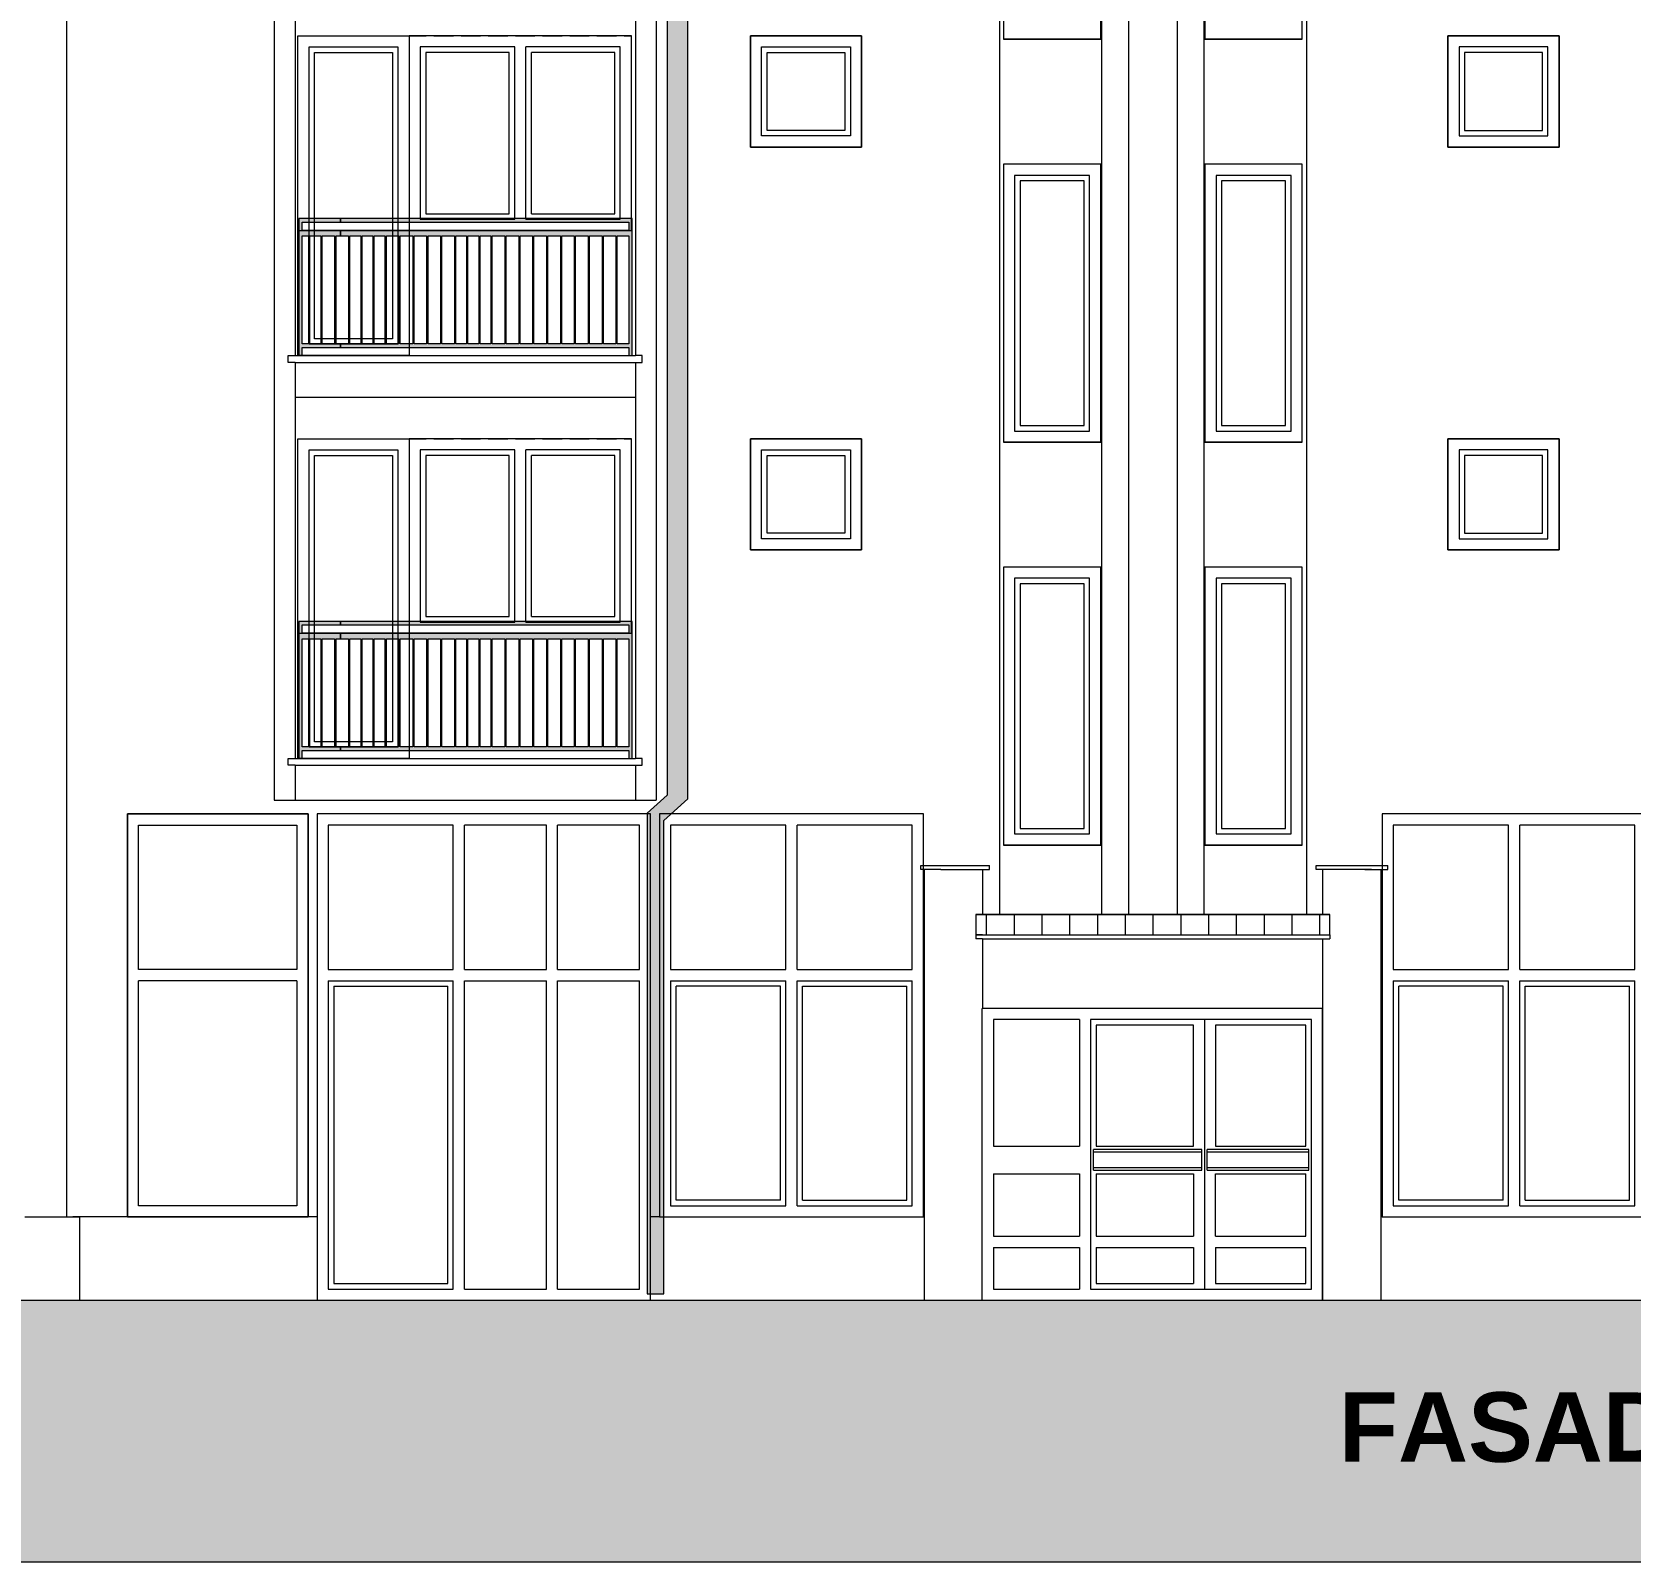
# Model space of a CAD drawing. Header units: millimetres. Extents: x 2791058 to 2855058, y -67651 to -18651.
# Drawn here: x 2820382 to 2831886, y -41406 to -30394 of the extents above; entities that cross this region are included whole.
import ezdxf

# ---------------------------------------------------------------- set-up
doc = ezdxf.new("R2010")
doc.units = ezdxf.units.MM
doc.header["$MEASUREMENT"] = 0
doc.linetypes.add('Hidden Line', pattern=[195.611112, 141.111112, -54.5])
for name, color, linetype, lineweight in [('2D Drafting - General_Pen_No__1', 7, 'Continuous', 0), ('Annotation - Text_Pen_No__1', 7, 'Continuous', 0), ('Exterior walls_Pen_No__1', 7, 'Continuous', 0), ('Lines_Pen_No__20', 1, 'Continuous', 0), ('Lines_Pen_No__60', 230, 'Continuous', 0), ('Shell - Roof_Pen_No__20', 1, 'Continuous', 0), ('Shell - Roof_Pen_No__21', 7, 'Continuous', 0), ('Shell - Roof_Pen_No__60', 230, 'Continuous', 0), ('Structural - Bearing_Pen_No__1', 7, 'Continuous', 0)]:
    doc.layers.add(name, color=color, linetype=linetype, lineweight=lineweight)
doc.layers.add('2D Drafting - General_Pen_No__61', color=7, linetype='Continuous', lineweight=0, true_color=0x6a6a6a)
doc.layers.add('Structural - Bearing_Pen_No__61', color=7, linetype='Continuous', lineweight=0, true_color=0x6a6a6a)
doc.layers.add('Exterior walls', color=7, linetype='Continuous')
doc.styles.add('GENERATED_STYLE_3', font='')
doc.styles.get('GENERATED_STYLE_3').set_extended_font_data('Arial', bold=True)

# ---------------------------------------------------------------- blocks, each defined once
blk = doc.blocks.new('Wall_3', base_point=(2825029, -24372))
at = {"layer": 'Exterior walls', "linetype": 'Continuous', "lineweight": 0}
blk.add_hatch(color=255, dxfattribs=at).paths.add_polyline_path([(2824954, -24372), (2824954, -35886), (2825104, -35913), (2825104, -24372)])
at = {"layer": 'Exterior walls_Pen_No__1', "color": 7, "linetype": 'Continuous', "lineweight": 0, "flags": 128}
for points in [[(2824954, -24372), (2824954, -35886)], [(2825104, -24372), (2824954, -24372)], [(2825104, -35913), (2825104, -24372)]]:
    blk.add_lwpolyline(points, dxfattribs=at)
blk = doc.blocks.new('Wall_9', base_point=(2824870, -39476))
at = {"layer": 'Exterior walls', "linetype": 'Continuous', "lineweight": 0}
blk.add_hatch(color=255, dxfattribs=at).paths.add_polyline_path([(2824930, -39476), (2824930, -36069), (2824810, -36016), (2824810, -39476)])
at = {"layer": 'Exterior walls_Pen_No__1', "color": 7, "linetype": 'Continuous', "lineweight": 0, "flags": 128}
for points in [[(2824810, -36016), (2824810, -39476)], [(2824930, -39476), (2824930, -36069)], [(2824810, -39476), (2824930, -39476)]]:
    blk.add_lwpolyline(points, dxfattribs=at)
blk = doc.blocks.new('Wall_10', base_point=(2824870, -36043))
at = {"layer": 'Exterior walls', "linetype": 'Continuous', "lineweight": 0}
blk.add_hatch(color=255, dxfattribs=at).paths.add_polyline_path([(2824930, -36069), (2825104, -35913), (2824954, -35886), (2824810, -36016)])
at = {"layer": 'Exterior walls_Pen_No__1', "color": 7, "linetype": 'Continuous', "lineweight": 0, "flags": 128}
for points in [[(2824954, -35886), (2824810, -36016)], [(2824930, -36069), (2825104, -35913)]]:
    blk.add_lwpolyline(points, dxfattribs=at)

msp = doc.modelspace()

# ---------------------------------------------------------------- hatches: boundary and pattern name
at = {"layer": '2D Drafting - General_Pen_No__61', "linetype": 'Continuous', "lineweight": 0, "true_color": 0x6a6a6a}
msp.add_hatch(color=251, dxfattribs=at).paths.add_polyline_path([(2799992.964, -39522.015), (2840201.628, -39522.015), (2840201.628, -41406.171), (2799992.964, -41406.171)])
at = {"layer": 'Structural - Bearing_Pen_No__1', "linetype": 'Continuous', "lineweight": 0}
h = msp.add_hatch(dxfattribs=at)
h.set_pattern_fill('Soldier_course', style=0, pattern_type=2)
h.set_pattern_definition([(90, (2247653.82, -76424.97), (-200, 0), [])])
h.paths.add_polyline_path([(2829725.754, -36746.464), (2827175.754, -36746.464), (2827175.754, -36892.015), (2827225.754, -36892.015), (2829675.754, -36892.015), (2829725.754, -36892.015)])
at = {"layer": 'Structural - Bearing_Pen_No__61', "linetype": 'Continuous', "lineweight": 0, "true_color": 0x6a6a6a}
h = msp.add_hatch(color=251, dxfattribs=at)
h.paths.add_polyline_path([(2822302.754, -31736.789), (2822302.754, -32722.015), (2822326.754, -32722.015), (2822326.754, -32664.515), (2822602.754, -32664.515), (2822602.754, -32639.515), (2822570.754, -32639.515), (2822570.754, -31862.015), (2822602.754, -31862.015), (2822602.754, -31822.015), (2822326.754, -31822.015), (2822326.754, -31762.015), (2822602.754, -31762.015), (2822602.754, -31736.789), (2822326.754, -31736.789)])
h.paths.add_polyline_path([(2822326.754, -31862.015), (2822373.254, -31862.015), (2822373.254, -32639.515), (2822326.754, -32639.515)], flags=0)
h.paths.add_polyline_path([(2822383.254, -31862.015), (2822460.754, -31862.015), (2822460.753, -32639.515), (2822383.254, -32639.515)], flags=0)
h.paths.add_polyline_path([(2822470.754, -31862.015), (2822560.754, -31862.015), (2822560.754, -32639.515), (2822470.754, -32639.515)], flags=0)
h = msp.add_hatch(color=251, dxfattribs=at)
h.paths.add_polyline_path([(2822602.754, -32664.515), (2824678.754, -32664.515), (2824678.754, -32722.015), (2824702.754, -32722.015), (2824702.754, -31736.789), (2824678.754, -31736.789), (2822602.754, -31736.789), (2822602.754, -31762.015), (2824678.754, -31762.015), (2824678.754, -31822.015), (2822602.754, -31822.015), (2822602.754, -31862.015), (2822660.754, -31862.015), (2822660.754, -32639.515), (2822602.754, -32639.515)])
h.paths.add_polyline_path([(2822670.754, -32639.515), (2822670.754, -31862.015), (2822748.254, -31862.015), (2822748.254, -32639.515)], flags=0)
h.paths.add_polyline_path([(2822835.754, -32639.515), (2822758.254, -32639.515), (2822758.254, -31862.015), (2822835.754, -31862.015)], flags=0)
h.paths.add_polyline_path([(2822845.754, -31862.015), (2822923.254, -31862.015), (2822923.253, -32639.515), (2822845.754, -32639.515)], flags=0)
h.paths.add_polyline_path([(2823023.254, -32639.515), (2822933.254, -32639.515), (2822933.254, -31862.015), (2823023.254, -31862.015)], flags=0)
h.paths.add_polyline_path([(2823033.254, -32639.515), (2823033.254, -31862.015), (2823123.254, -31862.015), (2823123.254, -32639.515)], flags=0)
h.paths.add_polyline_path([(2823133.254, -31862.015), (2823223.254, -31862.015), (2823223.254, -32639.515), (2823133.254, -32639.515)], flags=0)
h.paths.add_polyline_path([(2823233.254, -31862.015), (2823323.254, -31862.015), (2823323.254, -32639.515), (2823233.254, -32639.515)], flags=0)
h.paths.add_polyline_path([(2823333.254, -32639.515), (2823333.254, -31862.015), (2823423.254, -31862.015), (2823423.254, -32639.515)], flags=0)
h.paths.add_polyline_path([(2823510.754, -32639.515), (2823433.254, -32639.515), (2823433.254, -31862.015), (2823510.754, -31862.015)], flags=0)
h.paths.add_polyline_path([(2823520.754, -31862.015), (2823598.254, -31862.015), (2823598.254, -32639.515), (2823520.754, -32639.515)], flags=0)
h.paths.add_polyline_path([(2823608.254, -31862.015), (2823685.754, -31862.015), (2823685.754, -32639.515), (2823608.254, -32639.515)], flags=0)
h.paths.add_polyline_path([(2823695.754, -32639.515), (2823695.754, -31862.015), (2823785.754, -31862.015), (2823785.754, -32639.515)], flags=0)
h.paths.add_polyline_path([(2823885.754, -32639.515), (2823795.754, -32639.515), (2823795.754, -31862.015), (2823885.754, -31862.015)], flags=0)
h.paths.add_polyline_path([(2823985.754, -32639.515), (2823895.754, -32639.515), (2823895.754, -31862.015), (2823985.754, -31862.015)], flags=0)
h.paths.add_polyline_path([(2823995.754, -32639.515), (2823995.754, -31862.015), (2824085.754, -31862.015), (2824085.754, -32639.515)], flags=0)
h.paths.add_polyline_path([(2824095.754, -32639.515), (2824095.754, -31862.015), (2824185.754, -31862.015), (2824185.754, -32639.515)], flags=0)
h.paths.add_polyline_path([(2824195.754, -31862.015), (2824285.754, -31862.015), (2824285.754, -32639.515), (2824195.754, -32639.515)], flags=0)
h.paths.add_polyline_path([(2824295.754, -32639.515), (2824295.754, -31862.015), (2824385.754, -31862.015), (2824385.754, -32639.515)], flags=0)
h.paths.add_polyline_path([(2824395.754, -31862.015), (2824485.754, -31862.015), (2824485.754, -32639.515), (2824395.754, -32639.515)], flags=0)
h.paths.add_polyline_path([(2824495.754, -32639.515), (2824495.754, -31862.015), (2824585.754, -31862.015), (2824585.754, -32639.515)], flags=0)
h.paths.add_polyline_path([(2824595.754, -31862.015), (2824678.754, -31862.015), (2824678.754, -32639.515), (2824595.754, -32639.515)], flags=0)
h = msp.add_hatch(color=251, dxfattribs=at)
h.paths.add_polyline_path([(2822302.754, -34636.789), (2822302.754, -35622.015), (2822326.754, -35622.015), (2822326.754, -35564.515), (2822602.754, -35564.515), (2822602.754, -35539.515), (2822570.754, -35539.515), (2822570.754, -34762.015), (2822602.754, -34762.015), (2822602.754, -34722.015), (2822326.754, -34722.015), (2822326.754, -34662.015), (2822602.754, -34662.015), (2822602.754, -34636.789), (2822326.754, -34636.789)])
h.paths.add_polyline_path([(2822326.754, -34762.015), (2822373.254, -34762.015), (2822373.254, -35539.515), (2822326.754, -35539.515)], flags=0)
h.paths.add_polyline_path([(2822383.254, -34762.015), (2822460.754, -34762.015), (2822460.753, -35539.515), (2822383.254, -35539.515)], flags=0)
h.paths.add_polyline_path([(2822470.754, -34762.015), (2822560.754, -34762.015), (2822560.754, -35539.515), (2822470.754, -35539.515)], flags=0)
h = msp.add_hatch(color=251, dxfattribs=at)
h.paths.add_polyline_path([(2822602.754, -35564.515), (2824678.754, -35564.515), (2824678.754, -35622.015), (2824702.754, -35622.015), (2824702.754, -34636.789), (2824678.754, -34636.789), (2822602.754, -34636.789), (2822602.754, -34662.015), (2824678.754, -34662.015), (2824678.754, -34722.015), (2822602.754, -34722.015), (2822602.754, -34762.015), (2822660.754, -34762.015), (2822660.754, -35539.515), (2822602.754, -35539.515)])
h.paths.add_polyline_path([(2822670.754, -35539.515), (2822670.754, -34762.015), (2822748.254, -34762.015), (2822748.254, -35539.515)], flags=0)
h.paths.add_polyline_path([(2822835.754, -35539.515), (2822758.254, -35539.515), (2822758.254, -34762.015), (2822835.754, -34762.015)], flags=0)
h.paths.add_polyline_path([(2822845.754, -34762.015), (2822923.254, -34762.015), (2822923.253, -35539.515), (2822845.754, -35539.515)], flags=0)
h.paths.add_polyline_path([(2823023.254, -35539.515), (2822933.254, -35539.515), (2822933.254, -34762.015), (2823023.254, -34762.015)], flags=0)
h.paths.add_polyline_path([(2823033.254, -35539.515), (2823033.254, -34762.015), (2823123.254, -34762.015), (2823123.254, -35539.515)], flags=0)
h.paths.add_polyline_path([(2823133.254, -34762.015), (2823223.254, -34762.015), (2823223.254, -35539.515), (2823133.254, -35539.515)], flags=0)
h.paths.add_polyline_path([(2823233.254, -34762.015), (2823323.254, -34762.015), (2823323.254, -35539.515), (2823233.254, -35539.515)], flags=0)
h.paths.add_polyline_path([(2823333.254, -35539.515), (2823333.254, -34762.015), (2823423.254, -34762.015), (2823423.254, -35539.515)], flags=0)
h.paths.add_polyline_path([(2823510.754, -35539.515), (2823433.254, -35539.515), (2823433.254, -34762.015), (2823510.754, -34762.015)], flags=0)
h.paths.add_polyline_path([(2823520.754, -34762.015), (2823598.254, -34762.015), (2823598.254, -35539.515), (2823520.754, -35539.515)], flags=0)
h.paths.add_polyline_path([(2823608.254, -34762.015), (2823685.754, -34762.015), (2823685.754, -35539.515), (2823608.254, -35539.515)], flags=0)
h.paths.add_polyline_path([(2823695.754, -35539.515), (2823695.754, -34762.015), (2823785.754, -34762.015), (2823785.754, -35539.515)], flags=0)
h.paths.add_polyline_path([(2823885.754, -35539.515), (2823795.754, -35539.515), (2823795.754, -34762.015), (2823885.754, -34762.015)], flags=0)
h.paths.add_polyline_path([(2823985.754, -35539.515), (2823895.754, -35539.515), (2823895.754, -34762.015), (2823985.754, -34762.015)], flags=0)
h.paths.add_polyline_path([(2823995.754, -35539.515), (2823995.754, -34762.015), (2824085.754, -34762.015), (2824085.754, -35539.515)], flags=0)
h.paths.add_polyline_path([(2824095.754, -35539.515), (2824095.754, -34762.015), (2824185.754, -34762.015), (2824185.754, -35539.515)], flags=0)
h.paths.add_polyline_path([(2824195.754, -34762.015), (2824285.754, -34762.015), (2824285.754, -35539.515), (2824195.754, -35539.515)], flags=0)
h.paths.add_polyline_path([(2824295.754, -35539.515), (2824295.754, -34762.015), (2824385.754, -34762.015), (2824385.754, -35539.515)], flags=0)
h.paths.add_polyline_path([(2824395.754, -34762.015), (2824485.754, -34762.015), (2824485.754, -35539.515), (2824395.754, -35539.515)], flags=0)
h.paths.add_polyline_path([(2824495.754, -35539.515), (2824495.754, -34762.015), (2824585.754, -34762.015), (2824585.754, -35539.515)], flags=0)
h.paths.add_polyline_path([(2824595.754, -34762.015), (2824678.754, -34762.015), (2824678.754, -35539.515), (2824595.754, -35539.515)], flags=0)

# ---------------------------------------------------------------- linework, layer by layer
at = {"layer": '2D Drafting - General_Pen_No__1', "color": 7, "linetype": 'Continuous', "lineweight": 0, "flags": 128}
msp.add_lwpolyline([(2799992.964, -39522.015), (2840201.628, -39522.015), (2840201.628, -41406.171), (2799992.964, -41406.171)], close=True, dxfattribs=at)
at = {"layer": 'Lines_Pen_No__20', "color": 1, "linetype": 'Hidden Line', "lineweight": 0}
for p, q in [((2822296.929, -30562.015), (2822296.929, -30422.015)), ((2822296.929, -30422.015), (2824696.929, -30422.015)), ((2824696.929, -30562.015), (2824696.929, -30422.015)), ((2825553.397, -30562.015), (2825553.397, -30422.015)), ((2826353.397, -30422.015), (2825553.397, -30422.015)), ((2825553.397, -30562.015), (2825553.397, -30422.015)), ((2826353.397, -30562.015), (2826353.397, -30422.015)), ((2830574.935, -30562.015), (2830574.935, -30422.015)), ((2830574.935, -30422.015), (2831374.935, -30422.015)), ((2831374.935, -30562.015), (2831374.935, -30422.015)), ((2831374.935, -30562.015), (2831374.935, -30422.015)), ((2822296.929, -33462.015), (2822296.929, -33322.015)), ((2822296.929, -33322.015), (2824696.929, -33322.015)), ((2824696.929, -33462.015), (2824696.929, -33322.015)), ((2825553.397, -33462.015), (2825553.397, -33322.015)), ((2826353.397, -33322.015), (2825553.397, -33322.015)), ((2825553.397, -33462.015), (2825553.397, -33322.015)), ((2826353.397, -33462.015), (2826353.397, -33322.015)), ((2830574.935, -33462.015), (2830574.935, -33322.015)), ((2830574.935, -33322.015), (2831374.935, -33322.015)), ((2831374.935, -33462.015), (2831374.935, -33322.015)), ((2831374.935, -33462.015), (2831374.935, -33322.015))]:
    msp.add_line(p, q, dxfattribs=at)
at = {"layer": 'Lines_Pen_No__20', "color": 1, "linetype": 'Continuous', "lineweight": 0}
for p, q in [((2823816.929, -31702.015), (2823816.929, -30542.015)), ((2823856.929, -31742.015), (2823856.929, -30502.015)), ((2823936.929, -31742.015), (2823936.929, -30502.015)), ((2823976.929, -31702.015), (2823976.929, -30542.015)), ((2823816.929, -34602.015), (2823816.929, -33442.015)), ((2823856.929, -34642.015), (2823856.929, -33402.015)), ((2823936.929, -34642.015), (2823936.929, -33402.015)), ((2823976.929, -34602.015), (2823976.929, -33442.015)), ((2825809.295, -37142.015), (2825809.295, -36102.015)), ((2825889.295, -37142.015), (2825889.295, -36102.015)), ((2831011.585, -37142.015), (2831011.585, -36102.015)), ((2831091.585, -37142.015), (2831091.585, -36102.015)), ((2822289.796, -37142.015), (2821149.796, -37142.015)), ((2824979.295, -37142.015), (2825809.295, -37142.015)), ((2825889.295, -37142.015), (2826719.295, -37142.015)), ((2830181.585, -37142.015), (2831011.585, -37142.015)), ((2831091.585, -37142.015), (2831921.585, -37142.015)), ((2822289.796, -37222.015), (2821149.796, -37222.015)), ((2824979.295, -37222.015), (2825809.295, -37222.015)), ((2825769.295, -37262.015), (2825019.295, -37262.015)), ((2825769.295, -38802.015), (2825769.295, -37262.015)), ((2825809.295, -38842.015), (2825809.295, -37222.015)), ((2825889.295, -38842.015), (2825889.295, -37222.015)), ((2825889.295, -37222.015), (2826719.295, -37222.015)), ((2825929.295, -38802.015), (2825929.295, -37262.015)), ((2825929.295, -37262.015), (2826679.295, -37262.015)), ((2830181.585, -37222.015), (2831011.585, -37222.015)), ((2830971.585, -37262.015), (2830221.585, -37262.015)), ((2830971.585, -38802.015), (2830971.585, -37262.015)), ((2831011.585, -38842.015), (2831011.585, -37222.015)), ((2831091.585, -38842.015), (2831091.585, -37222.015)), ((2831091.585, -37222.015), (2831921.585, -37222.015)), ((2831131.585, -38802.015), (2831131.585, -37262.015)), ((2831131.585, -37262.015), (2831881.585, -37262.015)), ((2825769.295, -38802.015), (2825019.295, -38802.015)), ((2825929.295, -38802.015), (2826679.295, -38802.015)), ((2830971.585, -38802.015), (2830221.585, -38802.015)), ((2831131.585, -38802.015), (2831881.585, -38802.015))]:
    msp.add_line(p, q, dxfattribs=at)
for points in [[(2827375.754, -30446.018), (2828075.754, -30446.018), (2828075.754, -28446.018), (2827375.754, -28446.018)], [(2828825.754, -30446.018), (2829525.754, -30446.018), (2829525.754, -28446.018), (2828825.754, -28446.018)], [(2823096.929, -32722.015), (2822296.929, -32722.015), (2822296.929, -30422.015), (2823096.929, -30422.015)], [(2824696.929, -30422.015), (2823096.929, -30422.015), (2823096.929, -31822.015), (2824696.929, -31822.015)], [(2825553.397, -30422.015), (2826353.397, -30422.015), (2826353.397, -31222.015), (2825553.397, -31222.015)], [(2831374.935, -30422.015), (2830574.935, -30422.015), (2830574.935, -31222.015), (2831374.935, -31222.015)], [(2823016.929, -32642.015), (2822376.929, -32642.015), (2822376.929, -30502.015), (2823016.929, -30502.015)], [(2822976.929, -32602.015), (2822416.929, -32602.015), (2822416.929, -30542.015), (2822976.929, -30542.015)], [(2825633.397, -30502.015), (2826273.397, -30502.015), (2826273.397, -31142.015), (2825633.397, -31142.015)], [(2825673.397, -30542.015), (2826233.397, -30542.015), (2826233.397, -31102.015), (2825673.397, -31102.015)], [(2831294.935, -30502.015), (2830654.935, -30502.015), (2830654.935, -31142.015), (2831294.935, -31142.015)], [(2831254.935, -30542.015), (2830694.935, -30542.015), (2830694.935, -31102.015), (2831254.935, -31102.015)], [(2827375.754, -33346.018), (2828075.754, -33346.018), (2828075.754, -31346.018), (2827375.754, -31346.018)], [(2828825.754, -33346.018), (2829525.754, -33346.018), (2829525.754, -31346.018), (2828825.754, -31346.018)], [(2827455.754, -33266.018), (2827995.754, -33266.018), (2827995.754, -31426.018), (2827455.754, -31426.018)], [(2827495.754, -33226.018), (2827955.754, -33226.018), (2827955.754, -31466.018), (2827495.754, -31466.018)], [(2828905.754, -33266.018), (2829445.754, -33266.018), (2829445.754, -31426.018), (2828905.754, -31426.018)], [(2828945.754, -33226.018), (2829405.754, -33226.018), (2829405.754, -31466.018), (2828945.754, -31466.018)], [(2823096.929, -35622.015), (2822296.929, -35622.015), (2822296.929, -33322.015), (2823096.929, -33322.015)], [(2824696.929, -33322.015), (2823096.929, -33322.015), (2823096.929, -34722.015), (2824696.929, -34722.015)], [(2825553.397, -33322.015), (2826353.397, -33322.015), (2826353.397, -34122.015), (2825553.397, -34122.015)], [(2831374.935, -33322.015), (2830574.935, -33322.015), (2830574.935, -34122.015), (2831374.935, -34122.015)], [(2823016.929, -35542.015), (2822376.929, -35542.015), (2822376.929, -33402.015), (2823016.929, -33402.015)], [(2822976.929, -35502.015), (2822416.929, -35502.015), (2822416.929, -33442.015), (2822976.929, -33442.015)], [(2825633.397, -33402.015), (2826273.397, -33402.015), (2826273.397, -34042.015), (2825633.397, -34042.015)], [(2825673.397, -33442.015), (2826233.397, -33442.015), (2826233.397, -34002.015), (2825673.397, -34002.015)], [(2831294.935, -33402.015), (2830654.935, -33402.015), (2830654.935, -34042.015), (2831294.935, -34042.015)], [(2831254.935, -33442.015), (2830694.935, -33442.015), (2830694.935, -34002.015), (2831254.935, -34002.015)], [(2827375.754, -36246.018), (2828075.754, -36246.018), (2828075.754, -34246.018), (2827375.754, -34246.018)], [(2828825.754, -36246.018), (2829525.754, -36246.018), (2829525.754, -34246.018), (2828825.754, -34246.018)], [(2827455.754, -36166.018), (2827995.754, -36166.018), (2827995.754, -34326.018), (2827455.754, -34326.018)], [(2827495.754, -36126.018), (2827955.754, -36126.018), (2827955.754, -34366.018), (2827495.754, -34366.018)], [(2828905.754, -36166.018), (2829445.754, -36166.018), (2829445.754, -34326.018), (2828905.754, -34326.018)], [(2828945.754, -36126.018), (2829405.754, -36126.018), (2829405.754, -34366.018), (2828945.754, -34366.018)], [(2822369.796, -38922.015), (2821069.796, -38922.015), (2821069.796, -36022.015), (2822369.796, -36022.015)], [(2824899.295, -38922.015), (2826799.295, -38922.015), (2826799.295, -36022.015), (2824899.295, -36022.015)], [(2830101.585, -38922.015), (2832001.585, -38922.015), (2832001.585, -36022.015), (2830101.585, -36022.015)]]:
    msp.add_lwpolyline(points, close=True, dxfattribs=at)
for points in [[(2823856.929, -30502.015), (2823176.929, -30502.015), (2823176.929, -31742.015), (2823856.929, -31742.015)], [(2823816.929, -30542.015), (2823216.929, -30542.015), (2823216.929, -31702.015), (2823816.929, -31702.015)], [(2823936.929, -31742.015), (2824616.929, -31742.015), (2824616.929, -30502.015), (2823936.929, -30502.015)], [(2823976.929, -31702.015), (2824576.929, -31702.015), (2824576.929, -30542.015), (2823976.929, -30542.015)], [(2823856.929, -33402.015), (2823176.929, -33402.015), (2823176.929, -34642.015), (2823856.929, -34642.015)], [(2823816.929, -33442.015), (2823216.929, -33442.015), (2823216.929, -34602.015), (2823816.929, -34602.015)], [(2823936.929, -34642.015), (2824616.929, -34642.015), (2824616.929, -33402.015), (2823936.929, -33402.015)], [(2823976.929, -34602.015), (2824576.929, -34602.015), (2824576.929, -33442.015), (2823976.929, -33442.015)], [(2821149.796, -37142.015), (2821149.796, -36102.015), (2822289.796, -36102.015), (2822289.796, -37142.015)], [(2825809.295, -36102.015), (2824979.295, -36102.015), (2824979.295, -37142.015)], [(2826719.295, -37142.015), (2826719.295, -36102.015), (2825889.295, -36102.015)], [(2831011.585, -36102.015), (2830181.585, -36102.015), (2830181.585, -37142.015)], [(2831921.585, -37142.015), (2831921.585, -36102.015), (2831091.585, -36102.015)], [(2822289.796, -37222.015), (2822289.796, -38842.015), (2821149.796, -38842.015), (2821149.796, -37222.015)], [(2824979.295, -37222.015), (2824979.295, -38842.015), (2825809.295, -38842.015)], [(2825019.295, -38802.015), (2825019.295, -37262.015)], [(2825889.295, -38842.015), (2826719.295, -38842.015), (2826719.295, -37222.015)], [(2826679.295, -38802.015), (2826679.295, -37262.015)], [(2830181.585, -37222.015), (2830181.585, -38842.015), (2831011.585, -38842.015)], [(2830221.585, -38802.015), (2830221.585, -37262.015)], [(2831091.585, -38842.015), (2831921.585, -38842.015), (2831921.585, -37222.015)], [(2831881.585, -38802.015), (2831881.585, -37262.015)], [(2825889.295, -38842.015), (2826679.295, -38842.015)], [(2831091.585, -38842.015), (2831881.585, -38842.015)]]:
    msp.add_lwpolyline(points, dxfattribs=at)
at = {"layer": 'Lines_Pen_No__60', "color": 230, "linetype": 'Continuous', "lineweight": 0}
for p, q in [((2823414.841, -37142.015), (2823414.841, -36102.015)), ((2823494.841, -37142.015), (2823494.841, -36102.015)), ((2824084.841, -37142.015), (2824084.841, -36102.015)), ((2824164.841, -37142.015), (2824164.841, -36102.015)), ((2822514.841, -37142.015), (2823414.841, -37142.015)), ((2823494.841, -37142.015), (2824084.841, -37142.015)), ((2824164.841, -37142.015), (2824754.841, -37142.015)), ((2822514.841, -37222.015), (2823414.841, -37222.015)), ((2822554.841, -37262.015), (2823374.841, -37262.015)), ((2823374.841, -39402.015), (2823374.841, -37262.015)), ((2823414.841, -39442.015), (2823414.841, -37222.015)), ((2823494.841, -39442.015), (2823494.841, -37222.015)), ((2823494.841, -37222.015), (2824084.841, -37222.015)), ((2824084.841, -39442.015), (2824084.841, -37222.015)), ((2824164.841, -39442.015), (2824164.841, -37222.015)), ((2824164.841, -37222.015), (2824754.841, -37222.015)), ((2827922.977, -37502.015), (2827922.977, -38412.015)), ((2828002.977, -37502.015), (2828002.977, -39442.015)), ((2828822.977, -37502.015), (2828822.977, -39442.015)), ((2828042.977, -37542.015), (2828042.977, -38412.015)), ((2828742.977, -38412.015), (2828742.977, -37542.015)), ((2828902.977, -37542.015), (2828902.977, -38412.015)), ((2827302.977, -38412.015), (2827922.977, -38412.015)), ((2828042.977, -38412.015), (2828742.977, -38412.015)), ((2828902.977, -38412.015), (2829552.977, -38412.015)), ((2828022.977, -38587.015), (2828022.977, -38437.015)), ((2828802.977, -38437.015), (2828022.977, -38437.015)), ((2828802.977, -38457.015), (2828022.977, -38457.015)), ((2828802.977, -38587.015), (2828802.977, -38437.015)), ((2828842.977, -38587.015), (2828842.977, -38437.015)), ((2829572.977, -38437.015), (2828842.977, -38437.015)), ((2829572.977, -38457.015), (2828842.977, -38457.015)), ((2829572.977, -38587.015), (2829572.977, -38437.015)), ((2827302.977, -38612.015), (2827922.977, -38612.015)), ((2827922.977, -38612.015), (2827922.977, -39062.015)), ((2828022.977, -38567.015), (2828802.977, -38567.015)), ((2828022.977, -38587.015), (2828802.977, -38587.015)), ((2828042.977, -38612.015), (2828742.977, -38612.015)), ((2828042.977, -38612.015), (2828042.977, -39062.015)), ((2828742.977, -38612.015), (2828742.977, -39062.015)), ((2828842.977, -38567.015), (2829572.977, -38567.015)), ((2828842.977, -38587.015), (2829572.977, -38587.015)), ((2828902.977, -38612.015), (2829552.977, -38612.015)), ((2828902.977, -39062.015), (2828902.977, -38612.015)), ((2827302.977, -39062.015), (2827922.977, -39062.015)), ((2828042.977, -39062.015), (2828742.977, -39062.015)), ((2828902.977, -39062.015), (2829552.977, -39062.015)), ((2827302.977, -39142.015), (2827922.977, -39142.015)), ((2827922.977, -39142.015), (2827922.977, -39442.015)), ((2828042.977, -39142.015), (2828742.977, -39142.015)), ((2828042.977, -39142.015), (2828042.977, -39402.015)), ((2828742.977, -39142.015), (2828742.977, -39402.015)), ((2828902.977, -39142.015), (2829552.977, -39142.015)), ((2828902.977, -39142.015), (2828902.977, -39402.015))]:
    msp.add_line(p, q, dxfattribs=at)
msp.add_lwpolyline([(2822434.841, -39522.015), (2824834.841, -39522.015), (2824834.841, -36022.015), (2822434.841, -36022.015)], close=True, dxfattribs=at)
for points in [[(2823414.841, -36102.015), (2822514.841, -36102.015), (2822514.841, -37142.015)], [(2824084.841, -36102.015), (2823494.841, -36102.015)], [(2824754.841, -37142.015), (2824754.841, -36102.015), (2824164.841, -36102.015)], [(2822514.841, -37222.015), (2822514.841, -39442.015), (2823414.841, -39442.015)], [(2822554.841, -37262.015), (2822554.841, -39402.015), (2823374.841, -39402.015)], [(2824164.841, -39442.015), (2824754.841, -39442.015), (2824754.841, -37222.015)], [(2827222.977, -39522.015), (2829672.977, -39522.015), (2829672.977, -37422.015), (2827222.977, -37422.015)], [(2827922.977, -37502.015), (2827302.977, -37502.015), (2827302.977, -38412.015)], [(2828002.977, -39442.015), (2829592.977, -39442.015), (2829592.977, -37502.015), (2828002.977, -37502.015)], [(2828742.977, -37542.015), (2828042.977, -37542.015)], [(2829552.977, -38412.015), (2829552.977, -37542.015), (2828902.977, -37542.015)], [(2827302.977, -38612.015), (2827302.977, -39062.015)], [(2829552.977, -39062.015), (2829552.977, -38612.015)], [(2827302.977, -39142.015), (2827302.977, -39442.015), (2827922.977, -39442.015)], [(2828902.977, -39402.015), (2829552.977, -39402.015), (2829552.977, -39142.015)], [(2823494.841, -39442.015), (2824084.841, -39442.015)], [(2828042.977, -39402.015), (2828742.977, -39402.015)]]:
    msp.add_lwpolyline(points, dxfattribs=at)
at = {"layer": 'Shell - Roof_Pen_No__20', "color": 1, "linetype": 'Continuous', "lineweight": 0}
for p, q in [((2826353.397, -30422.015), (2825553.397, -30422.015)), ((2825553.397, -30422.015), (2825553.397, -31222.015)), ((2826353.397, -31222.015), (2826353.397, -30422.015)), ((2830574.935, -31222.015), (2830574.935, -30422.015)), ((2830574.935, -30422.015), (2831374.935, -30422.015)), ((2831374.935, -30422.015), (2831374.935, -31222.015)), ((2825553.397, -31222.015), (2826353.397, -31222.015)), ((2831374.935, -31222.015), (2830574.935, -31222.015)), ((2826353.397, -33322.015), (2825553.397, -33322.015)), ((2825553.397, -33322.015), (2825553.397, -34122.015)), ((2826353.397, -34122.015), (2826353.397, -33322.015)), ((2830574.935, -34122.015), (2830574.935, -33322.015)), ((2830574.935, -33322.015), (2831374.935, -33322.015)), ((2831374.935, -33322.015), (2831374.935, -34122.015)), ((2825553.397, -34122.015), (2826353.397, -34122.015)), ((2831374.935, -34122.015), (2830574.935, -34122.015))]:
    msp.add_line(p, q, dxfattribs=at)
at = {"layer": 'Shell - Roof_Pen_No__21', "color": 7, "linetype": 'Continuous', "lineweight": 0}
for p, q in [((2820629.682, -24372.015), (2820629.682, -38922.015)), ((2822125.754, -24372.015), (2822125.754, -35922.015)), ((2824875.754, -24372.015), (2824875.754, -35922.015)), ((2827345.754, -24622.015), (2827345.754, -36746.464)), ((2828081.595, -24622.015), (2828081.595, -36746.464)), ((2828275.754, -24622.015), (2828275.754, -36746.464)), ((2828624.911, -24622.015), (2828624.911, -36746.464)), ((2828819.071, -24622.015), (2828819.071, -36746.464)), ((2829555.754, -24622.015), (2829555.754, -36746.464)), ((2827375.754, -28446.018), (2827375.754, -30446.018)), ((2822275.754, -29872.015), (2822275.754, -32722.015)), ((2824725.754, -29872.015), (2824725.754, -32722.015)), ((2826353.397, -30422.015), (2825553.397, -30422.015)), ((2825553.397, -30422.015), (2825553.397, -31222.015)), ((2826353.397, -31222.015), (2826353.397, -30422.015)), ((2828075.754, -30446.018), (2827375.754, -30446.018)), ((2829525.754, -30446.018), (2828825.754, -30446.018)), ((2831374.935, -30422.015), (2830574.935, -30422.015)), ((2830574.935, -30422.015), (2830574.935, -31222.015)), ((2831374.935, -31222.015), (2831374.935, -30422.015)), ((2825553.397, -31222.015), (2826353.397, -31222.015)), ((2830574.935, -31222.015), (2831374.935, -31222.015)), ((2828075.754, -31346.018), (2827375.754, -31346.018)), ((2827375.754, -31346.018), (2827375.754, -33346.018)), ((2829525.754, -31346.018), (2828825.754, -31346.018)), ((2822295.754, -31822.015), (2823895.754, -31822.015)), ((2822225.754, -32772.015), (2822225.754, -32722.015)), ((2822225.754, -32722.015), (2822275.754, -32722.015)), ((2822275.754, -32772.015), (2822225.754, -32772.015)), ((2822275.754, -32722.015), (2824725.754, -32722.015)), ((2822275.754, -32772.015), (2822275.754, -33022.015)), ((2822275.754, -32772.015), (2824725.754, -32772.015)), ((2822275.754, -32772.015), (2822275.754, -35622.015)), ((2824775.754, -32722.015), (2824725.754, -32722.015)), ((2824725.754, -32772.015), (2824725.754, -33022.015)), ((2824725.754, -32772.015), (2824775.754, -32772.015)), ((2824725.754, -32772.015), (2824725.754, -35622.015)), ((2824775.754, -32772.015), (2824775.754, -32722.015)), ((2822275.754, -33022.015), (2824725.754, -33022.015)), ((2826353.397, -33322.015), (2825553.397, -33322.015)), ((2825553.397, -33322.015), (2825553.397, -34122.015)), ((2826353.397, -34122.015), (2826353.397, -33322.015)), ((2828075.754, -33346.018), (2827375.754, -33346.018)), ((2829525.754, -33346.018), (2828825.754, -33346.018)), ((2831374.935, -33322.015), (2830574.935, -33322.015)), ((2830574.935, -33322.015), (2830574.935, -34122.015)), ((2831374.935, -34122.015), (2831374.935, -33322.015)), ((2825553.397, -34122.015), (2826353.397, -34122.015)), ((2830574.935, -34122.015), (2831374.935, -34122.015)), ((2828075.754, -34246.018), (2827375.754, -34246.018)), ((2827375.754, -34246.018), (2827375.754, -36246.018)), ((2829525.754, -34246.018), (2828825.754, -34246.018)), ((2822295.754, -34722.015), (2823895.754, -34722.015)), ((2822225.754, -35672.015), (2822225.754, -35622.015)), ((2822225.754, -35622.015), (2822275.754, -35622.015)), ((2822275.754, -35622.015), (2824725.754, -35622.015)), ((2824775.754, -35622.015), (2824725.754, -35622.015)), ((2824775.754, -35672.015), (2824775.754, -35622.015)), ((2822275.754, -35672.015), (2822225.754, -35672.015)), ((2822275.754, -35672.015), (2822275.754, -35922.015)), ((2822275.754, -35672.015), (2824725.754, -35672.015)), ((2822275.754, -35672.015), (2822275.754, -35922.015)), ((2824725.754, -35672.015), (2824725.754, -35922.015)), ((2824725.754, -35672.015), (2824775.754, -35672.015)), ((2824725.754, -35672.015), (2824725.754, -35922.015)), ((2822125.754, -35922.015), (2824875.754, -35922.015)), ((2822369.796, -36022.015), (2821069.796, -36022.015)), ((2821069.796, -36022.015), (2821069.796, -38922.015)), ((2822369.796, -38922.015), (2822369.796, -36022.015)), ((2828075.754, -36246.018), (2827375.754, -36246.018)), ((2829525.754, -36246.018), (2828825.754, -36246.018)), ((2826779.682, -36422.015), (2826779.682, -36392.015)), ((2826779.682, -36392.015), (2827275.754, -36392.015)), ((2826925.754, -36422.015), (2826779.682, -36422.015)), ((2826805.754, -36422.015), (2826805.754, -39522.015)), ((2826925.754, -36422.015), (2827225.754, -36422.015)), ((2827225.754, -36422.015), (2827225.754, -36746.464)), ((2827225.754, -36422.015), (2827275.754, -36422.015)), ((2827275.754, -36422.015), (2827275.754, -36392.015)), ((2829625.754, -36422.015), (2829625.754, -36392.015)), ((2829625.754, -36392.015), (2830141.992, -36392.015)), ((2829675.754, -36422.015), (2829625.754, -36422.015)), ((2830025.754, -36422.015), (2829672.977, -36422.015)), ((2829672.977, -36422.015), (2829672.977, -36746.464)), ((2829975.754, -36422.015), (2830025.754, -36422.015)), ((2829975.754, -36422.015), (2830141.992, -36422.015)), ((2830092.977, -36422.015), (2830092.977, -39522.015)), ((2830141.992, -36422.015), (2830141.992, -36392.015)), ((2827175.754, -36746.464), (2829725.754, -36746.464)), ((2827175.754, -36746.464), (2827175.754, -36892.015)), ((2829725.754, -36892.015), (2829725.754, -36746.464)), ((2827225.754, -36892.015), (2827175.754, -36892.015)), ((2827175.754, -36892.015), (2827175.754, -36922.015)), ((2827225.754, -36922.015), (2827175.754, -36922.015)), ((2827225.754, -36892.015), (2829675.754, -36892.015)), ((2827225.754, -36922.015), (2829675.754, -36922.015)), ((2827225.754, -36922.015), (2827225.754, -37422.015)), ((2829672.977, -36922.015), (2829672.977, -39522.015)), ((2829675.754, -36892.015), (2829725.754, -36892.015)), ((2829675.754, -36922.015), (2829725.754, -36922.015)), ((2829725.754, -36892.015), (2829725.754, -36922.015)), ((2820330.306, -38922.015), (2820725.754, -38922.015)), ((2821069.796, -38922.015), (2820675.754, -38922.015)), ((2820725.754, -39522.015), (2820725.754, -38922.015)), ((2821069.796, -38922.015), (2822369.796, -38922.015)), ((2822434.841, -38922.015), (2822369.796, -38922.015)), ((2824899.295, -38922.015), (2824834.841, -38922.015)), ((2830101.585, -38922.015), (2830092.977, -38922.015)), ((2805125.754, -39522.015), (2824967.109, -39522.015)), ((2822367.109, -39522.015), (2824967.109, -39522.015)), ((2822467.109, -39522.015), (2836275.754, -39522.015)), ((2827225.754, -39522.015), (2829675.754, -39522.015))]:
    msp.add_line(p, q, dxfattribs=at)
at = {"layer": 'Shell - Roof_Pen_No__60', "color": 230, "linetype": 'Continuous', "lineweight": 0}
msp.add_line((2827222.977, -39522.015), (2827222.977, -37422.015), dxfattribs=at)
at = {"layer": 'Structural - Bearing_Pen_No__1', "color": 7, "linetype": 'Continuous', "lineweight": 0, "flags": 128}
msp.add_lwpolyline([(2829725.754, -36746.464), (2827175.754, -36746.464), (2827175.754, -36892.015), (2827225.754, -36892.015), (2829675.754, -36892.015), (2829725.754, -36892.015)], close=True, dxfattribs=at)
at = {"layer": 'Structural - Bearing_Pen_No__61', "color": 251, "linetype": 'Continuous', "lineweight": 0, "true_color": 0x6a6a6a, "flags": 128}
for points in [[(2822302.754, -31736.789), (2822302.754, -32722.015), (2822326.754, -32722.015), (2822326.754, -32664.515), (2822602.754, -32664.515), (2822602.754, -32639.515), (2822570.754, -32639.515), (2822570.754, -31862.015), (2822602.754, -31862.015), (2822602.754, -31822.015), (2822326.754, -31822.015), (2822326.754, -31762.015), (2822602.754, -31762.015), (2822602.754, -31736.789), (2822326.754, -31736.789)], [(2822602.754, -32664.515), (2824678.754, -32664.515), (2824678.754, -32722.015), (2824702.754, -32722.015), (2824702.754, -31736.789), (2824678.754, -31736.789), (2822602.754, -31736.789), (2822602.754, -31762.015), (2824678.754, -31762.015), (2824678.754, -31822.015), (2822602.754, -31822.015), (2822602.754, -31862.015), (2822660.754, -31862.015), (2822660.754, -32639.515), (2822602.754, -32639.515)], [(2822326.754, -31862.015), (2822373.254, -31862.015), (2822373.254, -32639.515), (2822326.754, -32639.515)], [(2822383.254, -31862.015), (2822460.754, -31862.015), (2822460.753, -32639.515), (2822383.254, -32639.515)], [(2822470.754, -31862.015), (2822560.754, -31862.015), (2822560.754, -32639.515), (2822470.754, -32639.515)], [(2822670.754, -32639.515), (2822670.754, -31862.015), (2822748.254, -31862.015), (2822748.254, -32639.515)], [(2822835.754, -32639.515), (2822758.254, -32639.515), (2822758.254, -31862.015), (2822835.754, -31862.015)], [(2822845.754, -31862.015), (2822923.254, -31862.015), (2822923.253, -32639.515), (2822845.754, -32639.515)], [(2823023.254, -32639.515), (2822933.254, -32639.515), (2822933.254, -31862.015), (2823023.254, -31862.015)], [(2823033.254, -32639.515), (2823033.254, -31862.015), (2823123.254, -31862.015), (2823123.254, -32639.515)], [(2823133.254, -31862.015), (2823223.254, -31862.015), (2823223.254, -32639.515), (2823133.254, -32639.515)], [(2823233.254, -31862.015), (2823323.254, -31862.015), (2823323.254, -32639.515), (2823233.254, -32639.515)], [(2823333.254, -32639.515), (2823333.254, -31862.015), (2823423.254, -31862.015), (2823423.254, -32639.515)], [(2823510.754, -32639.515), (2823433.254, -32639.515), (2823433.254, -31862.015), (2823510.754, -31862.015)], [(2823520.754, -31862.015), (2823598.254, -31862.015), (2823598.254, -32639.515), (2823520.754, -32639.515)], [(2823608.254, -31862.015), (2823685.754, -31862.015), (2823685.754, -32639.515), (2823608.254, -32639.515)], [(2823695.754, -32639.515), (2823695.754, -31862.015), (2823785.754, -31862.015), (2823785.754, -32639.515)], [(2823885.754, -32639.515), (2823795.754, -32639.515), (2823795.754, -31862.015), (2823885.754, -31862.015)], [(2823985.754, -32639.515), (2823895.754, -32639.515), (2823895.754, -31862.015), (2823985.754, -31862.015)], [(2823995.754, -32639.515), (2823995.754, -31862.015), (2824085.754, -31862.015), (2824085.754, -32639.515)], [(2824095.754, -32639.515), (2824095.754, -31862.015), (2824185.754, -31862.015), (2824185.754, -32639.515)], [(2824195.754, -31862.015), (2824285.754, -31862.015), (2824285.754, -32639.515), (2824195.754, -32639.515)], [(2824295.754, -32639.515), (2824295.754, -31862.015), (2824385.754, -31862.015), (2824385.754, -32639.515)], [(2824395.754, -31862.015), (2824485.754, -31862.015), (2824485.754, -32639.515), (2824395.754, -32639.515)], [(2824495.754, -32639.515), (2824495.754, -31862.015), (2824585.754, -31862.015), (2824585.754, -32639.515)], [(2824595.754, -31862.015), (2824678.754, -31862.015), (2824678.754, -32639.515), (2824595.754, -32639.515)], [(2822302.754, -34636.789), (2822302.754, -35622.015), (2822326.754, -35622.015), (2822326.754, -35564.515), (2822602.754, -35564.515), (2822602.754, -35539.515), (2822570.754, -35539.515), (2822570.754, -34762.015), (2822602.754, -34762.015), (2822602.754, -34722.015), (2822326.754, -34722.015), (2822326.754, -34662.015), (2822602.754, -34662.015), (2822602.754, -34636.789), (2822326.754, -34636.789)], [(2822602.754, -35564.515), (2824678.754, -35564.515), (2824678.754, -35622.015), (2824702.754, -35622.015), (2824702.754, -34636.789), (2824678.754, -34636.789), (2822602.754, -34636.789), (2822602.754, -34662.015), (2824678.754, -34662.015), (2824678.754, -34722.015), (2822602.754, -34722.015), (2822602.754, -34762.015), (2822660.754, -34762.015), (2822660.754, -35539.515), (2822602.754, -35539.515)], [(2822326.754, -34762.015), (2822373.254, -34762.015), (2822373.254, -35539.515), (2822326.754, -35539.515)], [(2822383.254, -34762.015), (2822460.754, -34762.015), (2822460.753, -35539.515), (2822383.254, -35539.515)], [(2822470.754, -34762.015), (2822560.754, -34762.015), (2822560.754, -35539.515), (2822470.754, -35539.515)], [(2822670.754, -35539.515), (2822670.754, -34762.015), (2822748.254, -34762.015), (2822748.254, -35539.515)], [(2822835.754, -35539.515), (2822758.254, -35539.515), (2822758.254, -34762.015), (2822835.754, -34762.015)], [(2822845.754, -34762.015), (2822923.254, -34762.015), (2822923.253, -35539.515), (2822845.754, -35539.515)], [(2823023.254, -35539.515), (2822933.254, -35539.515), (2822933.254, -34762.015), (2823023.254, -34762.015)], [(2823033.254, -35539.515), (2823033.254, -34762.015), (2823123.254, -34762.015), (2823123.254, -35539.515)], [(2823133.254, -34762.015), (2823223.254, -34762.015), (2823223.254, -35539.515), (2823133.254, -35539.515)], [(2823233.254, -34762.015), (2823323.254, -34762.015), (2823323.254, -35539.515), (2823233.254, -35539.515)], [(2823333.254, -35539.515), (2823333.254, -34762.015), (2823423.254, -34762.015), (2823423.254, -35539.515)], [(2823510.754, -35539.515), (2823433.254, -35539.515), (2823433.254, -34762.015), (2823510.754, -34762.015)], [(2823520.754, -34762.015), (2823598.254, -34762.015), (2823598.254, -35539.515), (2823520.754, -35539.515)], [(2823608.254, -34762.015), (2823685.754, -34762.015), (2823685.754, -35539.515), (2823608.254, -35539.515)], [(2823695.754, -35539.515), (2823695.754, -34762.015), (2823785.754, -34762.015), (2823785.754, -35539.515)], [(2823885.754, -35539.515), (2823795.754, -35539.515), (2823795.754, -34762.015), (2823885.754, -34762.015)], [(2823985.754, -35539.515), (2823895.754, -35539.515), (2823895.754, -34762.015), (2823985.754, -34762.015)], [(2823995.754, -35539.515), (2823995.754, -34762.015), (2824085.754, -34762.015), (2824085.754, -35539.515)], [(2824095.754, -35539.515), (2824095.754, -34762.015), (2824185.754, -34762.015), (2824185.754, -35539.515)], [(2824195.754, -34762.015), (2824285.754, -34762.015), (2824285.754, -35539.515), (2824195.754, -35539.515)], [(2824295.754, -35539.515), (2824295.754, -34762.015), (2824385.754, -34762.015), (2824385.754, -35539.515)], [(2824395.754, -34762.015), (2824485.754, -34762.015), (2824485.754, -35539.515), (2824395.754, -35539.515)], [(2824495.754, -35539.515), (2824495.754, -34762.015), (2824585.754, -34762.015), (2824585.754, -35539.515)], [(2824595.754, -34762.015), (2824678.754, -34762.015), (2824678.754, -35539.515), (2824595.754, -35539.515)]]:
    msp.add_lwpolyline(points, close=True, dxfattribs=at)

# ---------------------------------------------------------------- block references
at = {"layer": 'Exterior walls', "color": 7, "lineweight": 0}
for name, p in [('Wall_3', (2825028.911, -24372.015)), ('Wall_10', (2824869.876, -36042.785)), ('Wall_9', (2824869.876, -39476.14))]:
    msp.add_blockref(name, p, dxfattribs=at)

# ---------------------------------------------------------------- texts
at = {"layer": 'Annotation - Text_Pen_No__1', "color": 7, "linetype": 'Continuous', "lineweight": 0, "insert": (2834659.104, -40184.742), "char_height": 500, "attachment_point": 2, "style": 'GENERATED_STYLE_3'}
msp.add_mtext('\\A1;{\\pqc;\\fArial|b1|i0|c0|p34;FASADA JUG\\fArial|b1|i0|c0|p34;PERENDIMORE}', dxfattribs=at)

doc.saveas('drawing.dxf')
